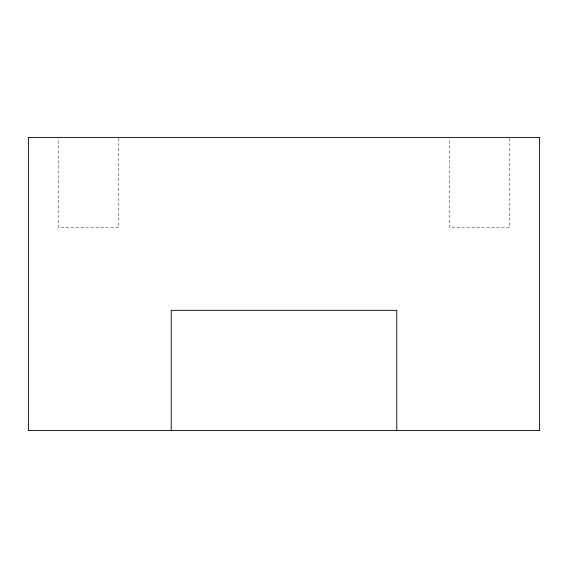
<?xml version="1.0" encoding="UTF-8"?>
<svg xmlns="http://www.w3.org/2000/svg" width="568" height="568" viewBox="0 0 568 568"><rect width="100%" height="100%" fill="white"/><g stroke="black" fill="none" stroke-linecap="round" stroke-linejoin="round"><path stroke-width="0.43" stroke-dasharray="2.84 2.13" d="M509.531 138.294L509.531 227.619L449.387 227.619L449.387 138.294M118.613 138.294L118.613 227.619L58.468 227.619L58.468 138.294"/><path stroke-width="0.85" d="M396.762 430.594L396.762 310.313L171.238 310.313L171.238 430.594M539.6 137.406L28.4 137.406L28.4 430.594L539.6 430.594L539.6 137.406"/></g></svg>
